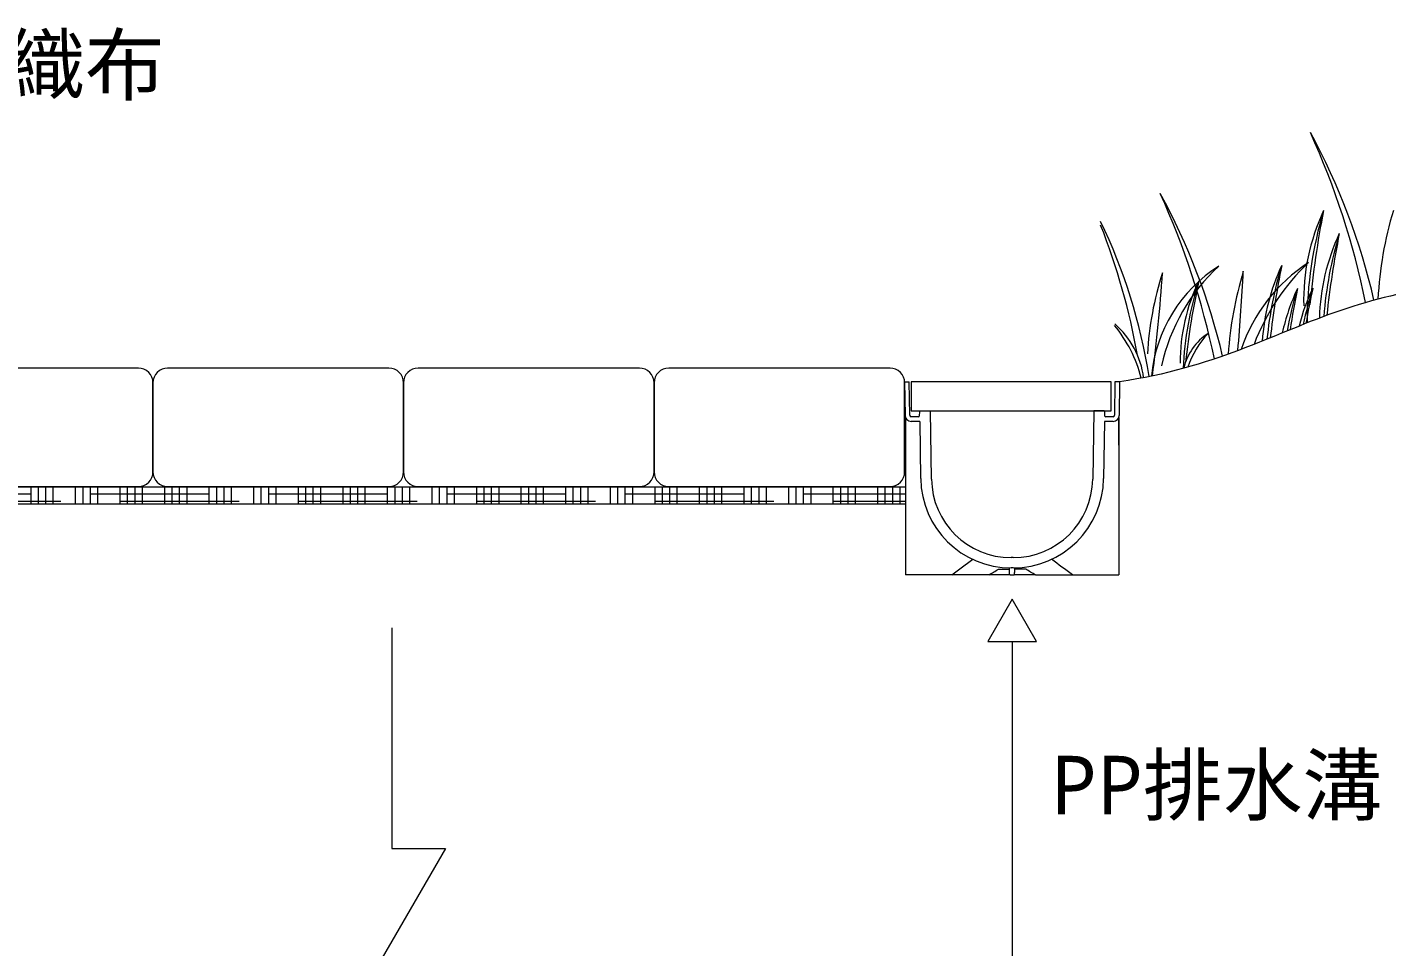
# Model space of a CAD drawing. Header units: millimetres. Extents: x -1245 to 7283, y 1609 to 4579.
# Drawn here: x 3979.5 to 4444.4, y 3307.1 to 3621.8 of the extents above; entities that cross this region are included whole.
import ezdxf

# ---------------------------------------------------------------- set-up
doc = ezdxf.new("R2010")
doc.units = ezdxf.units.MM
doc.styles.add('微軟正黑體', font='Microsoft JhengHei.ttf')
doc.styles.add('微軟正黑體-20', font='Microsoft JhengHei.ttf', dxfattribs={"height": 20})

msp = doc.modelspace()

# ---------------------------------------------------------------- hatches: boundary and pattern name
at = {"lineweight": 5}
h = msp.add_hatch(dxfattribs=at)
h.set_pattern_fill('HOUND', color=256, scale=1.6, angle=90)
h.set_pattern_definition([(90, (-32.392, 0), (-2.54, 10.16), [40.64, -20.32]), (180, (-32.392, 0), (10.16, -2.54), [40.64, -20.32])])
h.paths.add_polyline_path([(4279.82, 3458.54), (4279.82, 3464.54), (3851.17, 3464.54), (3851.17, 3458.54)])

# ---------------------------------------------------------------- linework, layer by layer
for p, q in [((4279.52, 3500.48), (4279.67, 3488.95)), ((4279.52, 3500.48), (4281.12, 3500.48)), ((4281.27, 3488.97), (4281.12, 3500.48)), ((4351.44, 3500.48), (4351.29, 3488.97)), ((4353.04, 3500.48), (4351.44, 3500.48)), ((4353.04, 3500.48), (4352.89, 3488.95)), ((4284.29, 3488.48), (4281.77, 3488.48)), ((4284.74, 3486.88), (4281.77, 3486.88)), ((4284.62, 3490.24), (4284.54, 3488.71)), ((4284.74, 3486.88), (4285, 3467.31)), ((4284.87, 3490.48), (4288.39, 3490.48)), ((4288.7, 3467.16), (4288.39, 3490.48)), ((4344.17, 3490.48), (4343.86, 3467.16)), ((4347.69, 3490.48), (4344.17, 3490.48)), ((4347.82, 3486.88), (4347.56, 3467.31)), ((4350.79, 3486.88), (4347.82, 3486.88)), ((4348.02, 3488.71), (4347.94, 3490.24)), ((4350.79, 3488.48), (4348.27, 3488.48)), ((4316.61, 3440.28), (4315.95, 3440.28)), ((4316.61, 3436.78), (4315.95, 3436.78)), ((4315.29, 3434.38), (4308.28, 3434.38)), ((4324.17, 3434.38), (4317.26, 3434.38)), ((4104.23, 3416.23), (4104.23, 3340.79)), ((4316.28, 3411.6), (4316.28, 2674.35)), ((4122.51, 3340.79), (4085.96, 3277.76)), ((4104.23, 3340.79), (4122.51, 3340.79))]:
    msp.add_line(p, q, dxfattribs=at)
for points in [[(4017.51, 3505.11), (3941.84, 3505.11, 0.414214), (3936.84, 3500.11), (3936.84, 3469.58, 0.414214), (3941.84, 3464.58), (4017.51, 3464.58, 0.414214), (4022.51, 3469.58), (4022.51, 3500.11, 0.414214)], [(4103.18, 3505.11), (4027.51, 3505.11, 0.414214), (4022.51, 3500.11), (4022.51, 3469.58, 0.414214), (4027.51, 3464.58), (4103.18, 3464.58, 0.414214), (4108.18, 3469.58), (4108.18, 3500.11, 0.414214)], [(4188.85, 3505.11), (4113.18, 3505.11, 0.414214), (4108.18, 3500.11), (4108.18, 3469.58, 0.414214), (4113.18, 3464.58), (4188.85, 3464.58, 0.414214), (4193.85, 3469.58), (4193.85, 3500.11, 0.414214)], [(4274.52, 3505.11), (4198.85, 3505.11, 0.414214), (4193.85, 3500.11), (4193.85, 3469.58, 0.414214), (4198.85, 3464.58), (4274.52, 3464.58, 0.414214), (4279.52, 3469.58), (4279.52, 3500.11, 0.414214)]]:
    msp.add_lwpolyline(points, format="xyb", close=True, dxfattribs=at)
for points in [[(4315.95, 3500.48), (4281.78, 3500.48), (4281.78, 3490.48), (4315.95, 3490.48), (4350.11, 3490.48), (4350.11, 3500.48)], [(4324.64, 3411.6), (4316.28, 3426.07), (4307.92, 3411.6)]]:
    msp.add_lwpolyline(points, close=True, dxfattribs=at)
msp.add_lwpolyline([(3871.39, 3464.54), (4279.82, 3464.54), (4279.82, 3458.54), (3851.17, 3458.54), (3851.17, 3464.54), (3869.15, 3464.54)], dxfattribs=at)
for centre, radius, start, end in [((4172.54, 3474.01), 269.92, 11.4357, 24.4499), ((4223.02, 3478.94), 222.52, 12.8232, 28.6766), ((4121.2, 3453.17), 269.92, 11.7756, 24.4499), ((4171.69, 3458.11), 222.52, 13.2796, 28.6766), ((4488.82, 3528.24), 72.87, 154.9752, 181.4176), ((4548.48, 3520.88), 131.36, 163.1006, 180.1273), ((4723.43, 3498.88), 306.6, 168.6795, 174.759), ((4567.61, 3522.29), 126.42, 163.0875, 177.0991), ((4173.24, 3472.07), 192.26, 9.0241, 25.6625), ((4129.55, 3468.61), 233.21, 10.1187, 21.4982), ((4494.18, 3520.33), 72.87, 154.9752, 178.511), ((4553.84, 3512.97), 131.36, 163.1006, 175.7111), ((4728.79, 3490.97), 306.6, 168.6795, 173.97), ((4413.52, 3497.83), 49.82, 122.1589, 174.7492), ((4431.28, 3491.72), 65.51, 132.5189, 167.5078), ((4516.28, 3501.46), 126.42, 163.0875, 176.1767), ((3704.2, 3572.47), 691.97, 354.91264, 357.16484), ((4449.2, 3493.02), 57.66, 123.2103, 161.2716), ((4469.87, 3486.33), 75.82, 133.5703, 159.2116), ((4474.47, 3509.4), 72.87, 154.9752, 176.105), ((4534.13, 3502.04), 131.36, 163.1006, 174.3323), ((4709.08, 3480.04), 306.6, 168.6795, 173.3648), ((4471.61, 3504.06), 109.23, 162.0362, 176.9081), ((3771.21, 3578.27), 597.87, 352.71535, 356.11348), ((4436.69, 3507.27), 62.96, 153.9238, 180.3662), ((4488.1, 3499.96), 113.49, 162.0492, 177.4613), ((4638.89, 3478.18), 264.91, 167.6281, 173.7076), ((4479.83, 3501.49), 72.87, 154.9752, 167.5898), ((4539.49, 3494.13), 131.36, 163.1006, 169.6131), ((4714.44, 3472.13), 306.6, 168.6795, 171.3506), ((4475.63, 3504.74), 62.96, 153.9238, 166.4331), ((4527.05, 3497.43), 113.49, 162.0492, 168.4938), ((4677.83, 3475.65), 264.91, 167.6281, 170.2682), ((4316.12, 3490.57), 45.66, 14.1056, 39.6861), ((4332.2, 3498.04), 29.3, 7.489, 49.2047), ((4393.67, 3500.84), 19.18, 122.5299, 167.3147), ((4403.83, 3496.81), 28.77, 135.3789, 162.503), ((4281.77, 3488.98), 2.1, 180.7639, 270), ((4281.77, 3488.98), 0.5, 180.7639, 270), ((4284.29, 3488.73), 0.25, 270, 357), ((4284.87, 3490.23), 0.25, 90, 177), ((4347.69, 3490.23), 0.25, 3, 90), ((4348.27, 3488.73), 0.25, 183, 270), ((4350.79, 3488.98), 0.5, 270, 359.2361), ((4350.79, 3488.98), 2.1, 270, 359.2361), ((4315.95, 3467.73), 30.95, 180.7639, 270), ((4315.95, 3467.53), 27.25, 180.7639, 270), ((4316.61, 3467.73), 30.95, 270, 359.2361), ((4316.61, 3467.53), 27.25, 270, 359.2361)]:
    msp.add_arc(centre, radius, start, end, dxfattribs=at)
for points in [[(4875.63, 3503.65), (4773.05, 3539.23), (4686.04, 3580.35), (4606.24, 3521.38), (4496.06, 3539.87), (4424.65, 3527.85), (4384.99, 3505.11), (4353.04, 3500.48)], [(4279.82, 3478.77), (4279.81, 3481.95), (4279.8, 3485.12), (4279.79, 3488.3)], [(4352.74, 3478.77), (4352.75, 3481.95), (4352.76, 3485.12), (4352.77, 3488.3)], [(4295.68, 3434.38), (4298.08, 3436.18), (4300.47, 3437.99), (4302.87, 3439.8)], [(4308.28, 3434.38), (4309.4, 3435.02), (4310.51, 3435.67), (4311.63, 3436.31)], [(4315.44, 3434.38), (4315.41, 3435.2), (4315.38, 3436.01), (4315.35, 3436.83)], [(4317.12, 3434.38), (4317.15, 3435.18), (4317.18, 3435.98), (4317.21, 3436.78)], [(4317.12, 3434.38), (4317.15, 3435.02), (4317.17, 3435.67), (4317.19, 3436.31)], [(4317.19, 3436.38), (4317.2, 3436.51), (4317.2, 3436.65), (4317.21, 3436.78)], [(4324.28, 3434.38), (4323.16, 3435.02), (4322.05, 3435.67), (4320.93, 3436.31)], [(4336.88, 3434.38), (4334.5, 3436.17), (4332.11, 3437.97), (4329.73, 3439.77)], [(4315.44, 3434.38), (4316, 3434.38), (4316.56, 3434.38), (4317.12, 3434.38)]]:
    msp.add_open_spline(points, degree=3, dxfattribs=at)
for points, knots in [([(4279.82, 3488.21), (4279.82, 3479.2), (4279.82, 3470.2), (4279.82, 3452.25), (4279.82, 3443.31), (4279.82, 3434.38)], [0, 0, 0, 0, 0.501853, 0.501853, 1, 1, 1, 1]), ([(4352.74, 3488.21), (4352.74, 3487.36), (4352.74, 3486.51), (4352.74, 3477.11), (4352.74, 3468.56), (4352.74, 3451.47), (4352.74, 3442.92), (4352.74, 3434.38)], [0, 0, 0, 0, 0.047337, 0.047337, 0.523668, 0.523668, 1, 1, 1, 1]), ([(4311.63, 3436.31), (4311.65, 3436.32), (4311.69, 3436.34), (4311.73, 3436.35), (4311.76, 3436.36), (4311.77, 3436.36), (4311.79, 3436.37), (4311.8, 3436.37), (4311.83, 3436.37), (4311.86, 3436.38), (4311.88, 3436.38)], [0, 0, 0, 0, 0.25, 0.5, 0.5, 0.625, 0.625, 0.75, 0.75, 1, 1, 1, 1]), ([(4311.88, 3436.38), (4312.88, 3436.38), (4313.88, 3436.38), (4315.04, 3436.38), (4315.2, 3436.38), (4315.37, 3436.38)], [0, 0, 0, 0, 0.858644, 0.858644, 1, 1, 1, 1]), ([(4320.68, 3436.38), (4319.68, 3436.38), (4318.68, 3436.38), (4317.52, 3436.38), (4317.36, 3436.38), (4317.19, 3436.38)], [0, 0, 0, 0, 0.858644, 0.858644, 1, 1, 1, 1]), ([(4317.19, 3436.38), (4317.19, 3436.38), (4317.19, 3436.37), (4317.19, 3436.37), (4317.19, 3436.36), (4317.19, 3436.35), (4317.19, 3436.35), (4317.19, 3436.34), (4317.19, 3436.33), (4317.19, 3436.32), (4317.19, 3436.31)], [0, 0, 0, 0, 0.25, 0.5, 0.5, 0.625, 0.625, 0.75, 0.75, 1, 1, 1, 1]), ([(4320.93, 3436.31), (4320.91, 3436.32), (4320.87, 3436.34), (4320.83, 3436.35), (4320.8, 3436.36), (4320.79, 3436.36), (4320.77, 3436.37), (4320.76, 3436.37), (4320.73, 3436.37), (4320.7, 3436.38), (4320.68, 3436.38)], [0, 0, 0, 0, 0.25, 0.5, 0.5, 0.625, 0.625, 0.75, 0.75, 1, 1, 1, 1]), ([(4295.68, 3434.38), (4292.99, 3434.38), (4290.29, 3434.38), (4285, 3434.38), (4282.41, 3434.38), (4279.82, 3434.38)], [0, 0, 0, 0, 0.509645, 0.509645, 1, 1, 1, 1]), ([(4308.28, 3434.38), (4305.75, 3434.38), (4303.21, 3434.38), (4299.01, 3434.38), (4297.35, 3434.38), (4295.68, 3434.38)], [0, 0, 0, 0, 0.603213, 0.603213, 1, 1, 1, 1]), ([(4324.28, 3434.38), (4325.99, 3434.38), (4327.71, 3434.38), (4331.91, 3434.38), (4334.39, 3434.38), (4336.88, 3434.38)], [0, 0, 0, 0, 0.407972, 0.407972, 1, 1, 1, 1]), ([(4336.88, 3434.38), (4339.57, 3434.38), (4342.27, 3434.38), (4347.56, 3434.38), (4350.15, 3434.38), (4352.74, 3434.38)], [0, 0, 0, 0, 0.509645, 0.509645, 1, 1, 1, 1])]:
    msp.add_open_spline(points, degree=3, knots=knots, dxfattribs=at)

# ---------------------------------------------------------------- texts
at = {"lineweight": 5, "char_height": 20, "attachment_point": 4}
for s, insert, width, style in [('防沉陷織布', (3890.12, 3607.71), 794.2369, '微軟正黑體-20'), ('PP排水溝', (4329.47, 3361.37), 730.0391, '微軟正黑體')]:
    msp.add_mtext(s, dxfattribs=dict(at, insert=insert, width=width, style=style))

doc.saveas('drawing.dxf')
